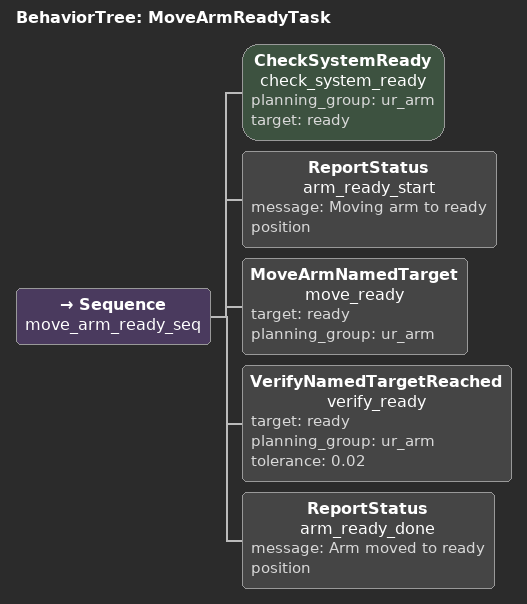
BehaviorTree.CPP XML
<root BTCPP_format="4">
  <BehaviorTree ID="MoveArmReadyTask">
    <Sequence name="move_arm_ready_seq">
      <CheckSystemReady
        name="check_system_ready"
        planning_group="ur_arm"
        target="ready"/>
      <ReportStatus
        name="arm_ready_start"
        message="Moving arm to ready position"/>
      <MoveArmNamedTarget
        name="move_ready"
        target="ready"
        planning_group="ur_arm"/>
      <VerifyNamedTargetReached
        name="verify_ready"
        target="ready"
        planning_group="ur_arm"
        tolerance="0.02"/>
      <ReportStatus
        name="arm_ready_done"
        message="Arm moved to ready position"/>
    </Sequence>
  </BehaviorTree>
</root>
